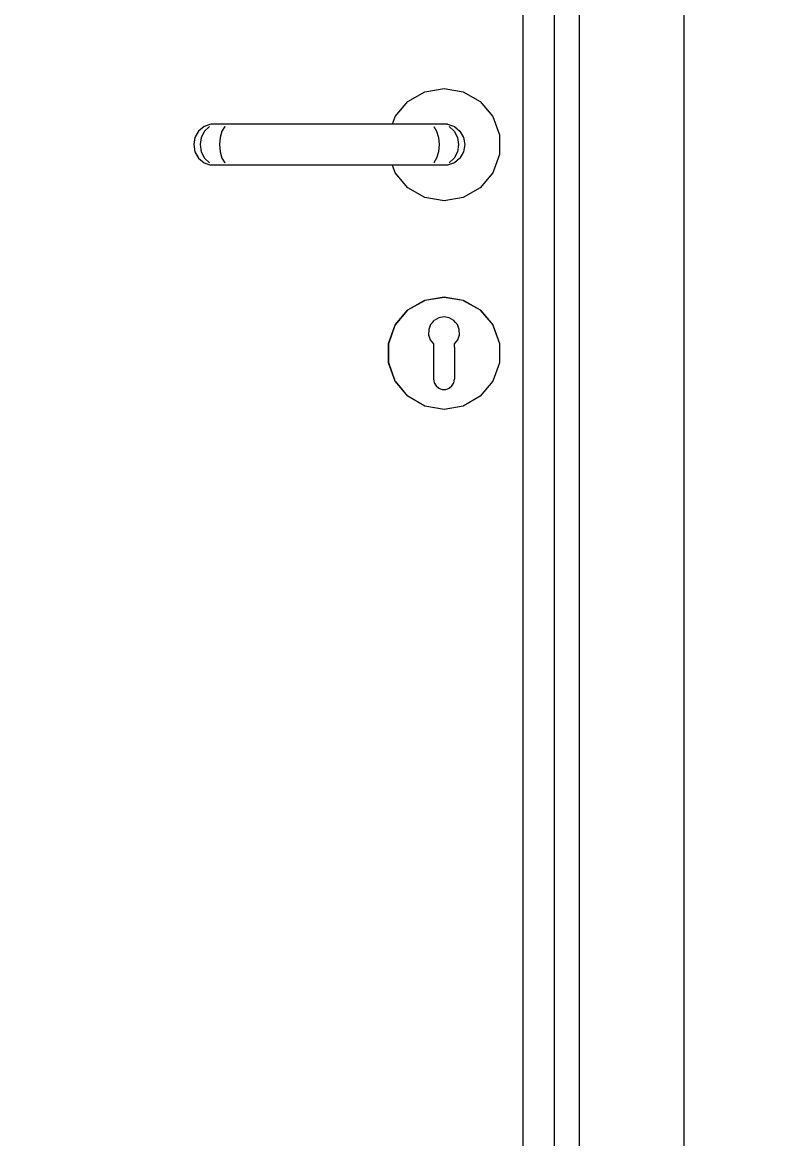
# Model space of a CAD drawing. Header units: millimetres. Extents: x -310 to 171125, y -3027 to 55843.
# Drawn here: x 130205 to 130565, y 15619 to 16154 of the extents above; entities that cross this region are included whole.
import ezdxf

# ---------------------------------------------------------------- set-up
doc = ezdxf.new("R2010")
doc.units = ezdxf.units.MM
doc.header["$MEASUREMENT"] = 0
doc.set_wipeout_variables(frame=1)
doc.linetypes.add('Wipeout_Contour', pattern=[1000, 0, -1000])
doc.layers.add('Dimensioning - General', color=7, linetype='Continuous')
doc.layers.add('Structural - Bearing', color=7, linetype='Continuous')
for name, color, linetype, lineweight, true_color in [('Dimensioning - General_Pen_No__61', 7, 'Continuous', 20, 0x6a6a6a), ('Dimensioning - General_Pen_No__88', 7, 'Continuous', 20, 0xfd4435), ('Structural - Bearing_Pen_No__82', 7, 'Continuous', 20, 0xaaaaaa)]:
    doc.layers.add(name, color=color, linetype=linetype, lineweight=lineweight, true_color=true_color)
doc.layers.get('0').off()
doc.styles.add('GENERATED_STYLE_6', font='calibril.ttf')
doc.dimstyles.new('GENERATED_STYLE__1', dxfattribs={"dimtxt": 195.999997, "dimasz": 106.4, "dimexe": 0.18, "dimexo": 0.0625, "dimgap": 0.09, "dimtad": 1, "dimdec": 0, "dimlfac": 0.1, "dimzin": 0, "dimdsep": 46, "dimtxsty": 'GENERATED_STYLE_6', "dimblk": 'ARROWHEAD_2', "dimblk1": 'ARROWHEAD_2', "dimblk2": 'ARROWHEAD_2', "dimcen": 0.09, "dimse1": 1, "dimse2": 1, "dimclrd": 256, "dimclre": 256, "dimclrt": 256, "dimadec": 0, "dimazin": 0, "dimtfac": 1, "dimtdec": 4, "dimtmove": 0, "dimatfit": 3, "dimfxl": 1, "dimtolj": 1, "dimtzin": 0, "dimarcsym": 0})

# ---------------------------------------------------------------- blocks, each defined once
blk = doc.blocks.new('*D83')
at = {"layer": 'Dimensioning - General_Pen_No__61', "color": 251, "linetype": 'Continuous', "lineweight": 20, "true_color": 0x6a6a6a, "transparency": 16777216}
for p, q in [((134582.88, 17736.02), (134722.88, 17655.19)), ((134757.88, 17695.6), (134547.88, 17695.6)), ((134652.88, 14995.6), (134652.88, 17695.6)), ((134582.88, 15036.02), (134722.88, 14955.19)), ((134757.88, 14995.6), (134547.88, 14995.6))]:
    blk.add_line(p, q, dxfattribs=at)
at = {"layer": 'Dimensioning - General_Pen_No__88', "color": 20, "lineweight": 20, "true_color": 0xfd4435, "transparency": 16777216, "char_height": 196, "attachment_point": 7, "rotation": 90, "style": 'GENERATED_STYLE_6'}
for s, insert in [('\\A1;{\\pql;\\fCalibri Light|b0|i0|c0|p34;20}', (134613.68, 17337.36)), ('\\A1;{\\pql;\\fCalibri Light|b0|i0|c0|p34;270}', (134613.68, 16107.27))]:
    blk.add_mtext(s, dxfattribs=dict(at, insert=insert))
blk = doc.blocks.new('ARROWHEAD_2')
at = {"color": 0, "linetype": 'Continuous', "lineweight": 0}
for p, q in [((-0.3781, -0.655), (0.3781, 0.655)), ((0, 0), (-1, 0))]:
    blk.add_line(p, q, dxfattribs=at)
blk = doc.blocks.new('*D126')
at = {"layer": 'Dimensioning - General_Pen_No__61', "color": 251, "linetype": 'Continuous', "lineweight": 20, "true_color": 0x6a6a6a, "transparency": 16777216}
for p, q in [((135132.88, 17736.02), (135272.88, 17655.19)), ((135307.88, 17695.6), (135097.88, 17695.6)), ((135202.88, 14995.6), (135202.88, 17695.6)), ((135132.88, 15036.02), (135272.88, 14955.19)), ((135307.88, 14995.6), (135097.88, 14995.6))]:
    blk.add_line(p, q, dxfattribs=at)
at = {"layer": 'Dimensioning - General_Pen_No__88', "color": 20, "lineweight": 20, "true_color": 0xfd4435, "transparency": 16777216, "char_height": 196, "attachment_point": 7, "rotation": 90, "style": 'GENERATED_STYLE_6'}
for s, insert in [('\\A1;{\\pql;\\fCalibri Light|b0|i0|c0|p34;20}', (135163.68, 17337.36)), ('\\A1;{\\pql;\\fCalibri Light|b0|i0|c0|p34;270}', (135163.68, 16107.27))]:
    blk.add_mtext(s, dxfattribs=dict(at, insert=insert))
blk = doc.blocks.new('*D155')
at = {"layer": 'Dimensioning - General_Pen_No__61', "color": 251, "linetype": 'Continuous', "lineweight": 20, "true_color": 0x6a6a6a, "transparency": 16777216}
for p, q in [((135682.88, 17936.02), (135822.88, 17855.19)), ((135857.88, 17895.6), (135647.88, 17895.6)), ((135752.88, 14995.6), (135752.88, 17895.6)), ((135682.88, 15036.02), (135822.88, 14955.19)), ((135857.88, 14995.6), (135647.88, 14995.6))]:
    blk.add_line(p, q, dxfattribs=at)
at = {"layer": 'Dimensioning - General_Pen_No__88', "color": 20, "lineweight": 20, "true_color": 0xfd4435, "transparency": 16777216, "insert": (135713.68, 16207.27), "char_height": 196, "attachment_point": 7, "rotation": 90, "style": 'GENERATED_STYLE_6'}
blk.add_mtext('\\A1;{\\pql;\\fCalibri Light|b0|i0|c0|p34;290}', dxfattribs=at)

msp = doc.modelspace()

# ---------------------------------------------------------------- wipeouts: each hides what was drawn before it
at = {"color": 254, "linetype": 'Wipeout_Contour', "lineweight": 0, "ltscale": 525857.341069}
msp.add_wipeout([(130460.21, 15095.6), (130472.21, 15095.6), (130472.21, 17182.6), (130460.21, 17170.6)], dxfattribs=at).dxf.layer = 'Structural - Bearing'
at = {"color": 254, "linetype": 'Wipeout_Contour', "lineweight": 0, "ltscale": 3547772.715397906}
msp.add_wipeout([(130408.94, 16085.76), (130382.5, 16085.76), (130383.83, 16082.1), (130389.85, 16074.92), (130397.97, 16070.23), (130407.21, 16068.6), (130416.44, 16070.23), (130424.56, 16074.92), (130430.59, 16082.1), (130433.8, 16090.92), (130433.8, 16100.29), (130430.59, 16109.1), (130424.56, 16116.29), (130416.44, 16120.98), (130407.21, 16122.6), (130397.97, 16120.98), (130389.85, 16116.29), (130383.83, 16109.1), (130382.5, 16105.45), (130408.94, 16105.45), (130412.21, 16104.26), (130414.87, 16102.03), (130416.6, 16099.02), (130417.21, 16095.6), (130416.6, 16092.18), (130414.87, 16089.18), (130412.21, 16086.94)], dxfattribs=at).dxf.layer = 'Structural - Bearing'
at = {"color": 254, "linetype": 'Wipeout_Contour', "lineweight": 0, "ltscale": 919642.758583}
msp.add_wipeout([(130389.92, 16016.21), (130399.84, 16004.39), (130399.82, 16004.44), (130399.88, 16007), (130400.79, 16009.39), (130401.78, 16010.53), (130398.01, 16020.88)], dxfattribs=at).dxf.layer = 'Structural - Bearing'
at = {"color": 254, "linetype": 'Wipeout_Contour', "lineweight": 0, "ltscale": 656871.131152}
msp.add_wipeout([(130402.21, 15989.65), (130389.92, 15975), (130398.01, 15970.33), (130402.35, 15982.27), (130402.21, 15983.1)], dxfattribs=at).dxf.layer = 'Structural - Bearing'

# ---------------------------------------------------------------- next in the draw order: linework, layer by layer
at = {"layer": 'Structural - Bearing_Pen_No__82', "color": 253, "linetype": 'Continuous', "lineweight": 20, "true_color": 0xaaaaaa}
for p, q in [((130397.97, 16120.98), (130407.21, 16122.6)), ((130407.21, 16122.6), (130416.44, 16120.98)), ((130389.85, 16116.29), (130397.97, 16120.98)), ((130416.44, 16120.98), (130424.56, 16116.29)), ((130383.83, 16109.1), (130389.85, 16116.29)), ((130424.56, 16116.29), (130430.59, 16109.1)), ((130430.59, 16109.1), (130433.8, 16100.29)), ((130433.8, 16100.29), (130433.8, 16090.92)), ((130433.8, 16090.92), (130430.59, 16082.1)), ((130389.85, 16074.92), (130383.83, 16082.1)), ((130430.59, 16082.1), (130424.56, 16074.92)), ((130397.97, 16070.23), (130389.85, 16074.92)), ((130424.56, 16074.92), (130416.44, 16070.23)), ((130407.21, 16068.6), (130397.97, 16070.23)), ((130416.44, 16070.23), (130407.21, 16068.6))]:
    msp.add_line(p, q, dxfattribs=at)

# ---------------------------------------------------------------- next in the draw order: wipeouts: each hides what was drawn before it
at = {"color": 254, "linetype": 'Wipeout_Contour', "lineweight": 0, "ltscale": 525988.499207}
msp.add_wipeout([(130522.21, 15095.6), (130522.21, 17232.6), (130472.21, 17182.6), (130472.21, 15095.6)], dxfattribs=at).dxf.layer = 'Structural - Bearing'
at = {"color": 254, "linetype": 'Wipeout_Contour', "lineweight": 0, "ltscale": 525798.272136}
msp.add_wipeout([(130445.21, 17155.6), (130445.21, 15095.6), (130460.21, 15095.6), (130460.21, 17155.6)], dxfattribs=at).dxf.layer = 'Structural - Bearing'
at = {"color": 254, "linetype": 'Wipeout_Contour', "lineweight": 0, "ltscale": 525600.325444}
msp.add_wipeout([(130408.94, 16105.45), (130406.76, 16105.45), (130409.68, 16104.26), (130412.21, 16104.26)], dxfattribs=at).dxf.layer = 'Structural - Bearing'
at = {"color": 254, "linetype": 'Wipeout_Contour', "lineweight": 0, "ltscale": 525618.738545}
msp.add_wipeout([(130414.16, 16095.6), (130413.62, 16092.18), (130416.6, 16092.18), (130417.21, 16095.6)], dxfattribs=at).dxf.layer = 'Structural - Bearing'
at = {"color": 254, "linetype": 'Wipeout_Contour', "lineweight": 0, "ltscale": 788248.912924}
msp.add_wipeout([(130383.91, 16009.05), (130402.21, 15998.49), (130402.21, 16000), (130400.63, 16002.02), (130399.84, 16004.39), (130389.92, 16016.21)], dxfattribs=at).dxf.layer = 'Structural - Bearing'
at = {"color": 254, "linetype": 'Wipeout_Contour', "lineweight": 0, "ltscale": 525482.458929}
msp.add_wipeout([(130402.21, 15992.72), (130383.91, 15982.15), (130389.92, 15975), (130402.21, 15989.65)], dxfattribs=at).dxf.layer = 'Structural - Bearing'

# ---------------------------------------------------------------- next in the draw order: linework, layer by layer
at = {"layer": 'Structural - Bearing_Pen_No__82', "color": 253, "linetype": 'Continuous', "lineweight": 20, "true_color": 0xaaaaaa}
for p, q in [((130522.21, 17232.6), (130522.21, 15095.6)), ((130472.21, 15095.6), (130472.21, 17182.6)), ((130460.21, 15095.6), (130460.21, 17170.6)), ((130445.21, 15095.6), (130445.21, 17155.6))]:
    msp.add_line(p, q, dxfattribs=at)

# ---------------------------------------------------------------- next in the draw order: wipeouts: each hides what was drawn before it
at = {"color": 254, "linetype": 'Wipeout_Contour', "lineweight": 0, "ltscale": 525610.628886}
msp.add_wipeout([(130409.68, 16104.26), (130412.07, 16102.03), (130414.87, 16102.03), (130412.21, 16104.26)], dxfattribs=at).dxf.layer = 'Structural - Bearing'
at = {"color": 254, "linetype": 'Wipeout_Contour', "lineweight": 0, "ltscale": 525612.782424}
msp.add_wipeout([(130413.62, 16092.18), (130412.07, 16089.18), (130414.87, 16089.18), (130416.6, 16092.18)], dxfattribs=at).dxf.layer = 'Structural - Bearing'
at = {"color": 254, "linetype": 'Wipeout_Contour', "lineweight": 0, "ltscale": 525496.700821}
msp.add_wipeout([(130389.85, 16016.29), (130389.92, 16016.21), (130398.01, 16020.88), (130397.97, 16020.98)], dxfattribs=at).dxf.layer = 'Structural - Bearing'

# ---------------------------------------------------------------- next in the draw order: wipeouts: each hides what was drawn before it
at = {"color": 254, "linetype": 'Wipeout_Contour', "lineweight": 0, "ltscale": 525617.607582}
msp.add_wipeout([(130412.07, 16102.03), (130413.62, 16099.02), (130416.6, 16099.02), (130414.87, 16102.03)], dxfattribs=at).dxf.layer = 'Structural - Bearing'
at = {"color": 254, "linetype": 'Wipeout_Contour', "lineweight": 0, "ltscale": 525603.236201}
msp.add_wipeout([(130412.07, 16089.18), (130409.68, 16086.94), (130412.21, 16086.94), (130414.87, 16089.18)], dxfattribs=at).dxf.layer = 'Structural - Bearing'
at = {"color": 254, "linetype": 'Wipeout_Contour', "lineweight": 0, "ltscale": 788299.130819}
msp.add_wipeout([(130402.46, 16011.33), (130404.69, 16012.59), (130407.21, 16013.03), (130407.21, 16022.5), (130398.01, 16020.88), (130401.78, 16010.53)], dxfattribs=at).dxf.layer = 'Structural - Bearing'

# ---------------------------------------------------------------- next in the draw order: wipeouts: each hides what was drawn before it
at = {"color": 254, "linetype": 'Wipeout_Contour', "lineweight": 0, "ltscale": 525582.287432}
msp.add_wipeout([(130400.61, 16105.45), (130402.3, 16104.26), (130409.68, 16104.26), (130406.76, 16105.45)], dxfattribs=at).dxf.layer = 'Structural - Bearing'
at = {"color": 254, "linetype": 'Wipeout_Contour', "lineweight": 0, "ltscale": 525620.414291}
msp.add_wipeout([(130413.62, 16099.02), (130414.16, 16095.6), (130417.21, 16095.6), (130416.6, 16099.02)], dxfattribs=at).dxf.layer = 'Structural - Bearing'
at = {"color": 254, "linetype": 'Wipeout_Contour', "lineweight": 0, "ltscale": 525591.256788}
msp.add_wipeout([(130412.21, 16086.94), (130409.68, 16086.94), (130406.76, 16085.76), (130408.94, 16085.76)], dxfattribs=at).dxf.layer = 'Structural - Bearing'
at = {"color": 254, "linetype": 'Wipeout_Contour', "lineweight": 0, "ltscale": 525532.62616}
msp.add_wipeout([(130407.21, 16022.6), (130397.97, 16020.98), (130398.01, 16020.88), (130407.21, 16022.5)], dxfattribs=at).dxf.layer = 'Structural - Bearing'
at = {"color": 254, "linetype": 'Wipeout_Contour', "lineweight": 0, "ltscale": 525481.299143}
msp.add_wipeout([(130383.91, 16009.05), (130380.72, 16000.28), (130402.21, 15996.49), (130402.21, 15998.49)], dxfattribs=at).dxf.layer = 'Structural - Bearing'

# ---------------------------------------------------------------- next in the draw order: wipeouts: each hides what was drawn before it
at = {"color": 254, "linetype": 'Wipeout_Contour', "lineweight": 0, "ltscale": 525589.730825}
msp.add_wipeout([(130402.3, 16104.26), (130403.67, 16102.03), (130412.07, 16102.03), (130409.68, 16104.26)], dxfattribs=at).dxf.layer = 'Structural - Bearing'
at = {"color": 254, "linetype": 'Wipeout_Contour', "lineweight": 0, "ltscale": 525594.571957}
msp.add_wipeout([(130414.16, 16095.6), (130404.88, 16095.6), (130404.57, 16092.18), (130413.62, 16092.18)], dxfattribs=at).dxf.layer = 'Structural - Bearing'
at = {"color": 254, "linetype": 'Wipeout_Contour', "lineweight": 0, "ltscale": 788343.83366}
msp.add_wipeout([(130409.73, 16012.59), (130411.95, 16011.33), (130412.64, 16010.53), (130416.41, 16020.88), (130407.21, 16022.5), (130407.21, 16013.03)], dxfattribs=at).dxf.layer = 'Structural - Bearing'
at = {"color": 254, "linetype": 'Wipeout_Contour', "lineweight": 0, "ltscale": 525465.778489}
msp.add_wipeout([(130383.83, 16009.1), (130383.91, 16009.05), (130389.92, 16016.21), (130389.85, 16016.29)], dxfattribs=at).dxf.layer = 'Structural - Bearing'
at = {"color": 254, "linetype": 'Wipeout_Contour', "lineweight": 0, "ltscale": 525476.099608}
msp.add_wipeout([(130380.72, 15990.93), (130383.91, 15982.15), (130402.21, 15992.72), (130402.21, 15994.72)], dxfattribs=at).dxf.layer = 'Structural - Bearing'

# ---------------------------------------------------------------- next in the draw order: linework, layer by layer
at = {"layer": 'Structural - Bearing_Pen_No__82', "color": 253, "linetype": 'Continuous', "lineweight": 20, "true_color": 0xaaaaaa}
for p, q in [((130408.94, 16105.45), (130406.76, 16105.45)), ((130389.85, 16016.29), (130397.97, 16020.98))]:
    msp.add_line(p, q, dxfattribs=at)

# ---------------------------------------------------------------- next in the draw order: wipeouts: each hides what was drawn before it
at = {"color": 254, "linetype": 'Wipeout_Contour', "lineweight": 0, "ltscale": 525594.581136}
msp.add_wipeout([(130412.07, 16102.03), (130403.67, 16102.03), (130404.57, 16099.02), (130413.62, 16099.02)], dxfattribs=at).dxf.layer = 'Structural - Bearing'
at = {"color": 254, "linetype": 'Wipeout_Contour', "lineweight": 0, "ltscale": 525589.755768}
msp.add_wipeout([(130413.62, 16092.18), (130404.57, 16092.18), (130403.67, 16089.18), (130412.07, 16089.18)], dxfattribs=at).dxf.layer = 'Structural - Bearing'
at = {"color": 254, "linetype": 'Wipeout_Contour', "lineweight": 0, "ltscale": 525569.228152}
msp.add_wipeout([(130407.21, 16022.6), (130407.21, 16022.5), (130416.41, 16020.88), (130416.44, 16020.98)], dxfattribs=at).dxf.layer = 'Structural - Bearing'
at = {"color": 254, "linetype": 'Wipeout_Contour', "lineweight": 0, "ltscale": 525475.674848}
msp.add_wipeout([(130380.72, 15990.93), (130402.21, 15994.72), (130402.21, 15996.49), (130380.72, 16000.28)], dxfattribs=at).dxf.layer = 'Structural - Bearing'
at = {"color": 254, "linetype": 'Wipeout_Contour', "lineweight": 0, "ltscale": 1051031.673382392}
msp.add_wipeout([(130402.51, 15981.39), (130402.35, 15982.27), (130398.01, 15970.33), (130407.21, 15968.7), (130407.21, 15978.18), (130406.34, 15978.18), (130404.71, 15978.77), (130403.38, 15979.89)], dxfattribs=at).dxf.layer = 'Structural - Bearing'

# ---------------------------------------------------------------- next in the draw order: linework, layer by layer
at = {"layer": 'Structural - Bearing_Pen_No__82', "color": 253, "linetype": 'Continuous', "lineweight": 20, "true_color": 0xaaaaaa}
for p, q in [((130408.94, 16105.45), (130412.21, 16104.26)), ((130409.68, 16104.26), (130412.07, 16102.03)), ((130412.21, 16104.26), (130414.87, 16102.03)), ((130416.6, 16092.18), (130414.87, 16089.18)), ((130397.97, 16020.98), (130407.21, 16022.6))]:
    msp.add_line(p, q, dxfattribs=at)

# ---------------------------------------------------------------- next in the draw order: wipeouts: each hides what was drawn before it
at = {"color": 254, "linetype": 'Wipeout_Contour', "lineweight": 0, "ltscale": 525551.380071}
msp.add_wipeout([(130392.44, 16105.45), (130392.87, 16104.26), (130402.3, 16104.26), (130400.61, 16105.45)], dxfattribs=at).dxf.layer = 'Structural - Bearing'
at = {"color": 254, "linetype": 'Wipeout_Contour', "lineweight": 0, "ltscale": 525596.247779}
msp.add_wipeout([(130413.62, 16099.02), (130404.57, 16099.02), (130404.88, 16095.6), (130414.16, 16095.6)], dxfattribs=at).dxf.layer = 'Structural - Bearing'
at = {"color": 254, "linetype": 'Wipeout_Contour', "lineweight": 0, "ltscale": 525582.337848}
msp.add_wipeout([(130403.67, 16089.18), (130402.3, 16086.94), (130409.68, 16086.94), (130412.07, 16089.18)], dxfattribs=at).dxf.layer = 'Structural - Bearing'
at = {"color": 254, "linetype": 'Wipeout_Contour', "lineweight": 0, "ltscale": 919765.914992}
msp.add_wipeout([(130413.62, 16009.39), (130414.54, 16007), (130414.6, 16004.44), (130414.58, 16004.39), (130424.5, 16016.21), (130416.41, 16020.88), (130412.64, 16010.53)], dxfattribs=at).dxf.layer = 'Structural - Bearing'
at = {"color": 254, "linetype": 'Wipeout_Contour', "lineweight": 0, "ltscale": 525443.589992}
msp.add_wipeout([(130380.62, 16000.29), (130380.72, 16000.28), (130383.91, 16009.05), (130383.83, 16009.1)], dxfattribs=at).dxf.layer = 'Structural - Bearing'
at = {"color": 254, "linetype": 'Wipeout_Contour', "lineweight": 0, "ltscale": 1051085.530097663}
msp.add_wipeout([(130408.08, 15978.18), (130407.21, 15978.18), (130407.21, 15968.7), (130416.41, 15970.33), (130412.06, 15982.27), (130411.91, 15981.39), (130411.04, 15979.89), (130409.71, 15978.77)], dxfattribs=at).dxf.layer = 'Structural - Bearing'
at = {"color": 254, "linetype": 'Wipeout_Contour', "lineweight": 0, "ltscale": 525474.31298}
msp.add_wipeout([(130397.97, 15970.23), (130398.01, 15970.33), (130389.92, 15975), (130389.85, 15974.92)], dxfattribs=at).dxf.layer = 'Structural - Bearing'

# ---------------------------------------------------------------- next in the draw order: linework, layer by layer
at = {"layer": 'Structural - Bearing_Pen_No__82', "color": 253, "linetype": 'Continuous', "lineweight": 20, "true_color": 0xaaaaaa}
for p, q in [((130412.07, 16102.03), (130413.62, 16099.02)), ((130414.87, 16102.03), (130416.6, 16099.02)), ((130413.62, 16099.02), (130414.16, 16095.6)), ((130414.16, 16095.6), (130413.62, 16092.18)), ((130416.6, 16099.02), (130417.21, 16095.6)), ((130417.21, 16095.6), (130416.6, 16092.18)), ((130383.83, 16009.1), (130389.85, 16016.29))]:
    msp.add_line(p, q, dxfattribs=at)

# ---------------------------------------------------------------- next in the draw order: wipeouts: each hides what was drawn before it
at = {"color": 254, "linetype": 'Wipeout_Contour', "lineweight": 0, "ltscale": 525554.32652}
msp.add_wipeout([(130392.87, 16104.26), (130393.22, 16102.03), (130403.67, 16102.03), (130402.3, 16104.26)], dxfattribs=at).dxf.layer = 'Structural - Bearing'
at = {"color": 254, "linetype": 'Wipeout_Contour', "lineweight": 0, "ltscale": 525554.05798}
msp.add_wipeout([(130393.45, 16092.18), (130404.57, 16092.18), (130404.88, 16095.6), (130393.52, 16095.6)], dxfattribs=at).dxf.layer = 'Structural - Bearing'
at = {"color": 254, "linetype": 'Wipeout_Contour', "lineweight": 0, "ltscale": 525573.218466}
msp.add_wipeout([(130400.61, 16085.76), (130406.76, 16085.76), (130409.68, 16086.94), (130402.3, 16086.94)], dxfattribs=at).dxf.layer = 'Structural - Bearing'
at = {"color": 254, "linetype": 'Wipeout_Contour', "lineweight": 0, "ltscale": 525602.078524}
msp.add_wipeout([(130416.44, 16020.98), (130416.41, 16020.88), (130424.5, 16016.21), (130424.56, 16016.29)], dxfattribs=at).dxf.layer = 'Structural - Bearing'
at = {"color": 254, "linetype": 'Wipeout_Contour', "lineweight": 0, "ltscale": 656955.443096}
msp.add_wipeout([(130424.5, 15975), (130412.21, 15989.65), (130412.21, 15983.1), (130412.06, 15982.27), (130416.41, 15970.33)], dxfattribs=at).dxf.layer = 'Structural - Bearing'
at = {"color": 254, "linetype": 'Wipeout_Contour', "lineweight": 0, "ltscale": 525449.161001}
msp.add_wipeout([(130389.85, 15974.92), (130389.92, 15975), (130383.91, 15982.15), (130383.83, 15982.1)], dxfattribs=at).dxf.layer = 'Structural - Bearing'
at = {"color": 254, "linetype": 'Wipeout_Contour', "lineweight": 0, "ltscale": 525507.169114}
msp.add_wipeout([(130397.97, 15970.23), (130407.21, 15968.6), (130407.21, 15968.7), (130398.01, 15970.33)], dxfattribs=at).dxf.layer = 'Structural - Bearing'

# ---------------------------------------------------------------- next in the draw order: linework, layer by layer
at = {"layer": 'Structural - Bearing_Pen_No__82', "color": 253, "linetype": 'Continuous', "lineweight": 20, "true_color": 0xaaaaaa}
for p, q in [((130406.76, 16105.45), (130400.61, 16105.45)), ((130413.62, 16092.18), (130412.07, 16089.18)), ((130408.94, 16085.76), (130406.76, 16085.76)), ((130412.21, 16086.94), (130408.94, 16085.76)), ((130412.07, 16089.18), (130409.68, 16086.94)), ((130414.87, 16089.18), (130412.21, 16086.94)), ((130407.21, 16022.6), (130416.44, 16020.98)), ((130397.97, 15970.23), (130389.85, 15974.92))]:
    msp.add_line(p, q, dxfattribs=at)

# ---------------------------------------------------------------- next in the draw order: wipeouts: each hides what was drawn before it
at = {"color": 254, "linetype": 'Wipeout_Contour', "lineweight": 0, "ltscale": 525555.839863}
msp.add_wipeout([(130403.67, 16102.03), (130393.22, 16102.03), (130393.45, 16099.02), (130404.57, 16099.02)], dxfattribs=at).dxf.layer = 'Structural - Bearing'
at = {"color": 254, "linetype": 'Wipeout_Contour', "lineweight": 0, "ltscale": 525551.014143}
msp.add_wipeout([(130393.45, 16092.18), (130393.22, 16089.18), (130403.67, 16089.18), (130404.57, 16092.18)], dxfattribs=at).dxf.layer = 'Structural - Bearing'
at = {"color": 254, "linetype": 'Wipeout_Contour', "lineweight": 0, "ltscale": 788379.234447}
msp.add_wipeout([(130413.79, 16002.02), (130412.21, 16000), (130412.21, 15998.49), (130430.5, 16009.05), (130424.5, 16016.21), (130414.58, 16004.39)], dxfattribs=at).dxf.layer = 'Structural - Bearing'
at = {"color": 254, "linetype": 'Wipeout_Contour', "lineweight": 0, "ltscale": 525434.748136}
msp.add_wipeout([(130383.83, 15982.1), (130383.91, 15982.15), (130380.72, 15990.93), (130380.62, 15990.92)], dxfattribs=at).dxf.layer = 'Structural - Bearing'
at = {"color": 254, "linetype": 'Wipeout_Contour', "lineweight": 0, "ltscale": 525543.772818}
msp.add_wipeout([(130416.44, 15970.23), (130416.41, 15970.33), (130407.21, 15968.7), (130407.21, 15968.6)], dxfattribs=at).dxf.layer = 'Structural - Bearing'

# ---------------------------------------------------------------- next in the draw order: linework, layer by layer
at = {"layer": 'Structural - Bearing_Pen_No__82', "color": 253, "linetype": 'Continuous', "lineweight": 20, "true_color": 0xaaaaaa}
for p, q in [((130402.3, 16104.26), (130403.67, 16102.03)), ((130389.85, 15974.92), (130383.83, 15982.1)), ((130407.21, 15968.6), (130397.97, 15970.23))]:
    msp.add_line(p, q, dxfattribs=at)

# ---------------------------------------------------------------- next in the draw order: wipeouts: each hides what was drawn before it
at = {"color": 254, "linetype": 'Wipeout_Contour', "lineweight": 0, "ltscale": 525373.232723}
msp.add_wipeout([(130392.44, 16105.45), (130311.98, 16105.45), (130311.55, 16104.26), (130392.87, 16104.26)], dxfattribs=at).dxf.layer = 'Structural - Bearing'
at = {"color": 254, "linetype": 'Wipeout_Contour', "lineweight": 0, "ltscale": 525555.733931}
msp.add_wipeout([(130393.45, 16099.02), (130393.52, 16095.6), (130404.88, 16095.6), (130404.57, 16099.02)], dxfattribs=at).dxf.layer = 'Structural - Bearing'
at = {"color": 254, "linetype": 'Wipeout_Contour', "lineweight": 0, "ltscale": 525546.933049}
msp.add_wipeout([(130393.22, 16089.18), (130392.87, 16086.94), (130402.3, 16086.94), (130403.67, 16089.18)], dxfattribs=at).dxf.layer = 'Structural - Bearing'
at = {"color": 254, "linetype": 'Wipeout_Contour', "lineweight": 0, "ltscale": 525627.223414}
msp.add_wipeout([(130424.56, 16016.29), (130424.5, 16016.21), (130430.5, 16009.05), (130430.59, 16009.1)], dxfattribs=at).dxf.layer = 'Structural - Bearing'
at = {"color": 254, "linetype": 'Wipeout_Contour', "lineweight": 0, "ltscale": 525432.816713}
msp.add_wipeout([(130380.62, 15990.92), (130380.72, 15990.93), (130380.72, 16000.28), (130380.62, 16000.29)], dxfattribs=at).dxf.layer = 'Structural - Bearing'

# ---------------------------------------------------------------- next in the draw order: linework, layer by layer
at = {"layer": 'Structural - Bearing_Pen_No__82', "color": 253, "linetype": 'Continuous', "lineweight": 20, "true_color": 0xaaaaaa}
for p, q in [((130403.67, 16102.03), (130404.57, 16099.02)), ((130404.57, 16099.02), (130404.88, 16095.6)), ((130404.88, 16095.6), (130404.57, 16092.18)), ((130416.44, 16020.98), (130424.56, 16016.29)), ((130380.62, 16000.29), (130383.83, 16009.1)), ((130380.62, 15990.92), (130380.62, 16000.29)), ((130383.83, 15982.1), (130380.62, 15990.92))]:
    msp.add_line(p, q, dxfattribs=at)

# ---------------------------------------------------------------- next in the draw order: wipeouts: each hides what was drawn before it
at = {"color": 254, "linetype": 'Wipeout_Contour', "lineweight": 0, "ltscale": 525372.394039}
msp.add_wipeout([(130392.87, 16104.26), (130311.55, 16104.26), (130311.2, 16102.03), (130393.22, 16102.03)], dxfattribs=at).dxf.layer = 'Structural - Bearing'
at = {"color": 254, "linetype": 'Wipeout_Contour', "lineweight": 0, "ltscale": 525367.856976}
msp.add_wipeout([(130393.52, 16095.6), (130310.89, 16095.6), (130310.97, 16092.18), (130393.45, 16092.18)], dxfattribs=at).dxf.layer = 'Structural - Bearing'
at = {"color": 254, "linetype": 'Wipeout_Contour', "lineweight": 0, "ltscale": 525542.310574}
msp.add_wipeout([(130392.44, 16085.76), (130400.61, 16085.76), (130402.3, 16086.94), (130392.87, 16086.94)], dxfattribs=at).dxf.layer = 'Structural - Bearing'
at = {"color": 254, "linetype": 'Wipeout_Contour', "lineweight": 0, "ltscale": 525600.278798}
msp.add_wipeout([(130412.21, 15998.49), (130412.21, 15996.49), (130433.7, 16000.28), (130430.5, 16009.05)], dxfattribs=at).dxf.layer = 'Structural - Bearing'

# ---------------------------------------------------------------- next in the draw order: linework, layer by layer
at = {"layer": 'Structural - Bearing_Pen_No__82', "color": 253, "linetype": 'Continuous', "lineweight": 20, "true_color": 0xaaaaaa}
for p, q in [((130382.5, 16105.45), (130383.83, 16109.1)), ((130400.61, 16105.45), (130392.44, 16105.45)), ((130404.57, 16092.18), (130403.67, 16089.18)), ((130406.76, 16085.76), (130400.61, 16085.76)), ((130403.67, 16089.18), (130402.3, 16086.94))]:
    msp.add_line(p, q, dxfattribs=at)

# ---------------------------------------------------------------- next in the draw order: wipeouts: each hides what was drawn before it
at = {"color": 254, "linetype": 'Wipeout_Contour', "lineweight": 0, "ltscale": 525371.109262}
msp.add_wipeout([(130393.22, 16102.03), (130311.2, 16102.03), (130310.97, 16099.02), (130393.45, 16099.02)], dxfattribs=at).dxf.layer = 'Structural - Bearing'
at = {"color": 254, "linetype": 'Wipeout_Contour', "lineweight": 0, "ltscale": 525366.281848}
msp.add_wipeout([(130393.45, 16092.18), (130310.97, 16092.18), (130311.2, 16089.18), (130393.22, 16089.18)], dxfattribs=at).dxf.layer = 'Structural - Bearing'
at = {"color": 254, "linetype": 'Wipeout_Contour', "lineweight": 0, "ltscale": 525641.631167}
msp.add_wipeout([(130430.59, 16009.1), (130430.5, 16009.05), (130433.7, 16000.28), (130433.8, 16000.29)], dxfattribs=at).dxf.layer = 'Structural - Bearing'

# ---------------------------------------------------------------- next in the draw order: linework, layer by layer
at = {"layer": 'Structural - Bearing_Pen_No__82', "color": 253, "linetype": 'Continuous', "lineweight": 20, "true_color": 0xaaaaaa}
msp.add_line((130424.56, 16016.29), (130430.59, 16009.1), dxfattribs=at)

# ---------------------------------------------------------------- next in the draw order: wipeouts: each hides what was drawn before it
at = {"color": 254, "linetype": 'Wipeout_Contour', "lineweight": 0, "ltscale": 525195.085682}
msp.add_wipeout([(130311.98, 16105.45), (130303.81, 16105.45), (130302.12, 16104.26), (130311.55, 16104.26)], dxfattribs=at).dxf.layer = 'Structural - Bearing'
at = {"color": 254, "linetype": 'Wipeout_Contour', "lineweight": 0, "ltscale": 525369.533519}
msp.add_wipeout([(130393.45, 16099.02), (130310.97, 16099.02), (130310.89, 16095.6), (130393.52, 16095.6)], dxfattribs=at).dxf.layer = 'Structural - Bearing'
at = {"color": 254, "linetype": 'Wipeout_Contour', "lineweight": 0, "ltscale": 525364.998011}
msp.add_wipeout([(130393.22, 16089.18), (130311.2, 16089.18), (130311.55, 16086.94), (130392.87, 16086.94)], dxfattribs=at).dxf.layer = 'Structural - Bearing'
at = {"color": 254, "linetype": 'Wipeout_Contour', "lineweight": 0, "ltscale": 525600.703158}
msp.add_wipeout([(130412.21, 15996.49), (130412.21, 15994.72), (130433.7, 15990.93), (130433.7, 16000.28)], dxfattribs=at).dxf.layer = 'Structural - Bearing'

# ---------------------------------------------------------------- next in the draw order: wipeouts: each hides what was drawn before it
at = {"color": 254, "linetype": 'Wipeout_Contour', "lineweight": 0, "ltscale": 525190.461865}
msp.add_wipeout([(130311.55, 16104.26), (130302.12, 16104.26), (130300.74, 16102.03), (130311.2, 16102.03)], dxfattribs=at).dxf.layer = 'Structural - Bearing'
at = {"color": 254, "linetype": 'Wipeout_Contour', "lineweight": 0, "ltscale": 525181.656383}
msp.add_wipeout([(130310.89, 16095.6), (130299.53, 16095.6), (130299.84, 16092.18), (130310.97, 16092.18)], dxfattribs=at).dxf.layer = 'Structural - Bearing'
at = {"color": 254, "linetype": 'Wipeout_Contour', "lineweight": 0, "ltscale": 525364.160152}
msp.add_wipeout([(130392.87, 16086.94), (130311.55, 16086.94), (130311.98, 16085.76), (130392.44, 16085.76)], dxfattribs=at).dxf.layer = 'Structural - Bearing'
at = {"color": 254, "linetype": 'Wipeout_Contour', "lineweight": 0, "ltscale": 525595.08091}
msp.add_wipeout([(130412.21, 15994.72), (130412.21, 15992.72), (130430.5, 15982.15), (130433.7, 15990.93)], dxfattribs=at).dxf.layer = 'Structural - Bearing'

# ---------------------------------------------------------------- next in the draw order: linework, layer by layer
at = {"layer": 'Structural - Bearing_Pen_No__82', "color": 253, "linetype": 'Continuous', "lineweight": 20, "true_color": 0xaaaaaa}
for p, q in [((130392.44, 16105.45), (130311.98, 16105.45)), ((130383.83, 16082.1), (130382.5, 16085.76)), ((130400.61, 16085.76), (130392.44, 16085.76))]:
    msp.add_line(p, q, dxfattribs=at)

# ---------------------------------------------------------------- next in the draw order: wipeouts: each hides what was drawn before it
at = {"color": 254, "linetype": 'Wipeout_Contour', "lineweight": 0, "ltscale": 525186.379027}
msp.add_wipeout([(130311.2, 16102.03), (130300.74, 16102.03), (130299.84, 16099.02), (130310.97, 16099.02)], dxfattribs=at).dxf.layer = 'Structural - Bearing'
at = {"color": 254, "linetype": 'Wipeout_Contour', "lineweight": 0, "ltscale": 525181.549918}
msp.add_wipeout([(130310.97, 16092.18), (130299.84, 16092.18), (130300.74, 16089.18), (130311.2, 16089.18)], dxfattribs=at).dxf.layer = 'Structural - Bearing'
at = {"color": 254, "linetype": 'Wipeout_Contour', "lineweight": 0, "ltscale": 525643.561831}
msp.add_wipeout([(130433.8, 16000.29), (130433.7, 16000.28), (130433.7, 15990.93), (130433.8, 15990.92)], dxfattribs=at).dxf.layer = 'Structural - Bearing'
at = {"color": 254, "linetype": 'Wipeout_Contour', "lineweight": 0, "ltscale": 525583.533325}
msp.add_wipeout([(130412.21, 15992.72), (130412.21, 15989.65), (130424.5, 15975), (130430.5, 15982.15)], dxfattribs=at).dxf.layer = 'Structural - Bearing'

# ---------------------------------------------------------------- next in the draw order: linework, layer by layer
at = {"layer": 'Structural - Bearing_Pen_No__82', "color": 253, "linetype": 'Continuous', "lineweight": 20, "true_color": 0xaaaaaa}
msp.add_line((130430.59, 16009.1), (130433.8, 16000.29), dxfattribs=at)

# ---------------------------------------------------------------- next in the draw order: wipeouts: each hides what was drawn before it
at = {"color": 254, "linetype": 'Wipeout_Contour', "lineweight": 0, "ltscale": 525164.178678}
msp.add_wipeout([(130297.66, 16105.45), (130294.73, 16104.26), (130302.12, 16104.26), (130303.81, 16105.45)], dxfattribs=at).dxf.layer = 'Structural - Bearing'
at = {"color": 254, "linetype": 'Wipeout_Contour', "lineweight": 0, "ltscale": 525183.33352}
msp.add_wipeout([(130310.97, 16099.02), (130299.84, 16099.02), (130299.53, 16095.6), (130310.89, 16095.6)], dxfattribs=at).dxf.layer = 'Structural - Bearing'
at = {"color": 254, "linetype": 'Wipeout_Contour', "lineweight": 0, "ltscale": 525183.06328}
msp.add_wipeout([(130311.2, 16089.18), (130300.74, 16089.18), (130302.12, 16086.94), (130311.55, 16086.94)], dxfattribs=at).dxf.layer = 'Structural - Bearing'
at = {"color": 254, "linetype": 'Wipeout_Contour', "lineweight": 0, "ltscale": 3284616.097954514}
msp.add_wipeout([(130399.88, 16007), (130399.82, 16004.44), (130400.63, 16002.02), (130402.21, 16000), (130402.21, 15983.1), (130402.51, 15981.39), (130403.38, 15979.89), (130404.71, 15978.77), (130406.34, 15978.18), (130408.08, 15978.18), (130409.71, 15978.77), (130411.04, 15979.89), (130411.91, 15981.39), (130412.21, 15983.1), (130412.21, 16000), (130413.79, 16002.02), (130414.6, 16004.44), (130414.54, 16007), (130413.62, 16009.39), (130411.95, 16011.33), (130409.73, 16012.59), (130407.21, 16013.03), (130404.69, 16012.59), (130402.46, 16011.33), (130400.79, 16009.39)], dxfattribs=at).dxf.layer = 'Structural - Bearing'
at = {"color": 254, "linetype": 'Wipeout_Contour', "lineweight": 0, "ltscale": 525632.792542}
msp.add_wipeout([(130433.8, 15990.92), (130433.7, 15990.93), (130430.5, 15982.15), (130430.59, 15982.1)], dxfattribs=at).dxf.layer = 'Structural - Bearing'
at = {"color": 254, "linetype": 'Wipeout_Contour', "lineweight": 0, "ltscale": 525579.695036}
msp.add_wipeout([(130424.56, 15974.92), (130424.5, 15975), (130416.41, 15970.33), (130416.44, 15970.23)], dxfattribs=at).dxf.layer = 'Structural - Bearing'

# ---------------------------------------------------------------- next in the draw order: linework, layer by layer
at = {"layer": 'Structural - Bearing_Pen_No__82', "color": 253, "linetype": 'Continuous', "lineweight": 20, "true_color": 0xaaaaaa}
for p, q in [((130401.78, 16010.53), (130400.79, 16009.39)), ((130401.78, 16010.53), (130402.46, 16011.33)), ((130404.69, 16012.59), (130402.46, 16011.33)), ((130407.21, 16013.03), (130404.69, 16012.59)), ((130409.73, 16012.59), (130407.21, 16013.03)), ((130411.95, 16011.33), (130409.73, 16012.59)), ((130412.64, 16010.53), (130411.95, 16011.33)), ((130412.64, 16010.53), (130413.62, 16009.39)), ((130399.88, 16007), (130399.82, 16004.44)), ((130399.84, 16004.39), (130400.63, 16002.02)), ((130400.79, 16009.39), (130399.88, 16007)), ((130414.54, 16007), (130413.62, 16009.39)), ((130413.79, 16002.02), (130414.58, 16004.39)), ((130414.6, 16004.44), (130414.54, 16007)), ((130400.63, 16002.02), (130402.21, 16000)), ((130402.21, 16000), (130402.21, 15998.49)), ((130412.21, 16000), (130413.79, 16002.02)), ((130412.21, 15998.49), (130412.21, 16000)), ((130433.8, 16000.29), (130433.8, 15990.92)), ((130402.21, 15998.49), (130402.21, 15996.49)), ((130402.21, 15996.49), (130402.21, 15994.72)), ((130402.21, 15994.72), (130402.21, 15992.72)), ((130412.21, 15998.49), (130412.21, 15996.49)), ((130412.21, 15996.49), (130412.21, 15994.72)), ((130412.21, 15994.72), (130412.21, 15992.72)), ((130402.21, 15992.72), (130402.21, 15989.65)), ((130402.21, 15989.65), (130402.21, 15983.1)), ((130412.21, 15992.72), (130412.21, 15989.65)), ((130412.21, 15989.65), (130412.21, 15983.1)), ((130402.21, 15983.1), (130402.35, 15982.27)), ((130412.06, 15982.27), (130412.21, 15983.1)), ((130402.35, 15982.27), (130402.51, 15981.39)), ((130402.51, 15981.39), (130403.38, 15979.89)), ((130403.38, 15979.89), (130404.71, 15978.77)), ((130404.71, 15978.77), (130406.34, 15978.18)), ((130406.34, 15978.18), (130407.21, 15978.18)), ((130407.21, 15978.18), (130408.08, 15978.18)), ((130408.08, 15978.18), (130409.71, 15978.77)), ((130409.71, 15978.77), (130411.04, 15979.89)), ((130411.04, 15979.89), (130411.91, 15981.39)), ((130411.91, 15981.39), (130412.06, 15982.27)), ((130416.44, 15970.23), (130407.21, 15968.6))]:
    msp.add_line(p, q, dxfattribs=at)

# ---------------------------------------------------------------- next in the draw order: wipeouts: each hides what was drawn before it
at = {"color": 254, "linetype": 'Wipeout_Contour', "lineweight": 0, "ltscale": 525155.058008}
msp.add_wipeout([(130292.35, 16102.03), (130300.74, 16102.03), (130302.12, 16104.26), (130294.73, 16104.26)], dxfattribs=at).dxf.layer = 'Structural - Bearing'
at = {"color": 254, "linetype": 'Wipeout_Contour', "lineweight": 0, "ltscale": 525141.142853}
msp.add_wipeout([(130299.53, 16095.6), (130290.25, 16095.6), (130290.79, 16092.18), (130299.84, 16092.18)], dxfattribs=at).dxf.layer = 'Structural - Bearing'
at = {"color": 254, "linetype": 'Wipeout_Contour', "lineweight": 0, "ltscale": 525186.010036}
msp.add_wipeout([(130311.55, 16086.94), (130302.12, 16086.94), (130303.81, 16085.76), (130311.98, 16085.76)], dxfattribs=at).dxf.layer = 'Structural - Bearing'
at = {"color": 254, "linetype": 'Wipeout_Contour', "lineweight": 0, "ltscale": 525610.610876}
msp.add_wipeout([(130430.59, 15982.1), (130430.5, 15982.15), (130424.5, 15975), (130424.56, 15974.92)], dxfattribs=at).dxf.layer = 'Structural - Bearing'

# ---------------------------------------------------------------- next in the draw order: linework, layer by layer
at = {"layer": 'Structural - Bearing_Pen_No__82', "color": 253, "linetype": 'Continuous', "lineweight": 20, "true_color": 0xaaaaaa}
for p, q in [((130311.98, 16105.45), (130303.81, 16105.45)), ((130392.44, 16085.76), (130311.98, 16085.76)), ((130433.8, 15990.92), (130430.59, 15982.1)), ((130430.59, 15982.1), (130424.56, 15974.92)), ((130424.56, 15974.92), (130416.44, 15970.23))]:
    msp.add_line(p, q, dxfattribs=at)

# ---------------------------------------------------------------- next in the draw order: wipeouts: each hides what was drawn before it
at = {"color": 254, "linetype": 'Wipeout_Contour', "lineweight": 0, "ltscale": 525147.63821}
msp.add_wipeout([(130300.74, 16102.03), (130292.35, 16102.03), (130290.79, 16099.02), (130299.84, 16099.02)], dxfattribs=at).dxf.layer = 'Structural - Bearing'
at = {"color": 254, "linetype": 'Wipeout_Contour', "lineweight": 0, "ltscale": 525142.808748}
msp.add_wipeout([(130299.84, 16092.18), (130290.79, 16092.18), (130292.35, 16089.18), (130300.74, 16089.18)], dxfattribs=at).dxf.layer = 'Structural - Bearing'

# ---------------------------------------------------------------- next in the draw order: linework, layer by layer
at = {"layer": 'Structural - Bearing_Pen_No__82', "color": 253, "linetype": 'Continuous', "lineweight": 20, "true_color": 0xaaaaaa}
msp.add_line((130302.12, 16104.26), (130300.74, 16102.03), dxfattribs=at)

# ---------------------------------------------------------------- next in the draw order: wipeouts: each hides what was drawn before it
at = {"color": 254, "linetype": 'Wipeout_Contour', "lineweight": 0, "ltscale": 525146.140899}
msp.add_wipeout([(130297.66, 16105.45), (130295.47, 16105.45), (130292.21, 16104.26), (130294.73, 16104.26)], dxfattribs=at).dxf.layer = 'Structural - Bearing'
at = {"color": 254, "linetype": 'Wipeout_Contour', "lineweight": 0, "ltscale": 525142.820117}
msp.add_wipeout([(130299.84, 16099.02), (130290.79, 16099.02), (130290.25, 16095.6), (130299.53, 16095.6)], dxfattribs=at).dxf.layer = 'Structural - Bearing'
at = {"color": 254, "linetype": 'Wipeout_Contour', "lineweight": 0, "ltscale": 525147.658927}
msp.add_wipeout([(130292.35, 16089.18), (130294.73, 16086.94), (130302.12, 16086.94), (130300.74, 16089.18)], dxfattribs=at).dxf.layer = 'Structural - Bearing'

# ---------------------------------------------------------------- next in the draw order: linework, layer by layer
at = {"layer": 'Structural - Bearing_Pen_No__82', "color": 253, "linetype": 'Continuous', "lineweight": 20, "true_color": 0xaaaaaa}
for p, q in [((130303.81, 16105.45), (130297.66, 16105.45)), ((130300.74, 16102.03), (130299.84, 16099.02)), ((130299.84, 16099.02), (130299.53, 16095.6)), ((130299.53, 16095.6), (130299.84, 16092.18))]:
    msp.add_line(p, q, dxfattribs=at)

# ---------------------------------------------------------------- next in the draw order: wipeouts: each hides what was drawn before it
at = {"color": 254, "linetype": 'Wipeout_Contour', "lineweight": 0, "ltscale": 525134.160228}
msp.add_wipeout([(130289.55, 16102.03), (130292.35, 16102.03), (130294.73, 16104.26), (130292.21, 16104.26)], dxfattribs=at).dxf.layer = 'Structural - Bearing'
at = {"color": 254, "linetype": 'Wipeout_Contour', "lineweight": 0, "ltscale": 525116.976603}
msp.add_wipeout([(130287.21, 16095.6), (130287.81, 16092.18), (130290.79, 16092.18), (130290.25, 16095.6)], dxfattribs=at).dxf.layer = 'Structural - Bearing'
at = {"color": 254, "linetype": 'Wipeout_Contour', "lineweight": 0, "ltscale": 525155.102501}
msp.add_wipeout([(130294.73, 16086.94), (130297.66, 16085.76), (130303.81, 16085.76), (130302.12, 16086.94)], dxfattribs=at).dxf.layer = 'Structural - Bearing'

# ---------------------------------------------------------------- next in the draw order: linework, layer by layer
at = {"layer": 'Structural - Bearing_Pen_No__82', "color": 253, "linetype": 'Continuous', "lineweight": 20, "true_color": 0xaaaaaa}
for p, q in [((130297.66, 16105.45), (130295.47, 16105.45)), ((130300.74, 16089.18), (130302.12, 16086.94)), ((130311.98, 16085.76), (130303.81, 16085.76))]:
    msp.add_line(p, q, dxfattribs=at)

# ---------------------------------------------------------------- next in the draw order: wipeouts: each hides what was drawn before it
at = {"color": 254, "linetype": 'Wipeout_Contour', "lineweight": 0, "ltscale": 525124.612083}
msp.add_wipeout([(130287.81, 16099.02), (130290.79, 16099.02), (130292.35, 16102.03), (130289.55, 16102.03)], dxfattribs=at).dxf.layer = 'Structural - Bearing'
at = {"color": 254, "linetype": 'Wipeout_Contour', "lineweight": 0, "ltscale": 525119.782411}
msp.add_wipeout([(130287.81, 16092.18), (130289.55, 16089.18), (130292.35, 16089.18), (130290.79, 16092.18)], dxfattribs=at).dxf.layer = 'Structural - Bearing'

# ---------------------------------------------------------------- next in the draw order: linework, layer by layer
at = {"layer": 'Structural - Bearing_Pen_No__82', "color": 253, "linetype": 'Continuous', "lineweight": 20, "true_color": 0xaaaaaa}
for p, q in [((130292.21, 16104.26), (130289.55, 16102.03)), ((130295.47, 16105.45), (130292.21, 16104.26)), ((130294.73, 16104.26), (130292.35, 16102.03))]:
    msp.add_line(p, q, dxfattribs=at)

# ---------------------------------------------------------------- next in the draw order: wipeouts: each hides what was drawn before it
at = {"color": 254, "linetype": 'Wipeout_Contour', "lineweight": 0, "ltscale": 525118.653943}
msp.add_wipeout([(130287.81, 16099.02), (130287.21, 16095.6), (130290.25, 16095.6), (130290.79, 16099.02)], dxfattribs=at).dxf.layer = 'Structural - Bearing'
at = {"color": 254, "linetype": 'Wipeout_Contour', "lineweight": 0, "ltscale": 525126.760855}
msp.add_wipeout([(130289.55, 16089.18), (130292.21, 16086.94), (130294.73, 16086.94), (130292.35, 16089.18)], dxfattribs=at).dxf.layer = 'Structural - Bearing'

# ---------------------------------------------------------------- next in the draw order: linework, layer by layer
at = {"layer": 'Structural - Bearing_Pen_No__82', "color": 253, "linetype": 'Continuous', "lineweight": 20, "true_color": 0xaaaaaa}
for p, q in [((130289.55, 16102.03), (130287.81, 16099.02)), ((130292.35, 16102.03), (130290.79, 16099.02)), ((130287.81, 16099.02), (130287.21, 16095.6)), ((130287.21, 16095.6), (130287.81, 16092.18)), ((130290.79, 16099.02), (130290.25, 16095.6)), ((130290.25, 16095.6), (130290.79, 16092.18))]:
    msp.add_line(p, q, dxfattribs=at)

# ---------------------------------------------------------------- next in the draw order: wipeouts: each hides what was drawn before it
at = {"color": 254, "linetype": 'Wipeout_Contour', "lineweight": 0, "ltscale": 525137.064411}
msp.add_wipeout([(130294.73, 16086.94), (130292.21, 16086.94), (130295.47, 16085.76), (130297.66, 16085.76)], dxfattribs=at).dxf.layer = 'Structural - Bearing'

# ---------------------------------------------------------------- next in the draw order: linework, layer by layer
at = {"layer": 'Structural - Bearing_Pen_No__82', "color": 253, "linetype": 'Continuous', "lineweight": 20, "true_color": 0xaaaaaa}
for p, q in [((130287.81, 16092.18), (130289.55, 16089.18)), ((130290.79, 16092.18), (130292.35, 16089.18)), ((130299.84, 16092.18), (130300.74, 16089.18)), ((130289.55, 16089.18), (130292.21, 16086.94)), ((130292.21, 16086.94), (130295.47, 16085.76)), ((130292.35, 16089.18), (130294.73, 16086.94)), ((130297.66, 16085.76), (130295.47, 16085.76)), ((130303.81, 16085.76), (130297.66, 16085.76))]:
    msp.add_line(p, q, dxfattribs=at)

# ---------------------------------------------------------------- next in the draw order: dimensions: what is measured, and where the dimension line sits
at = {"layer": 'Dimensioning - General', "color": 251, "linetype": 'Continuous', "lineweight": 20, "true_color": 0x6a6a6a}
for base, p1, p2, picture, middle in [((135752.88, 17895.6), (109593.21, 14995.6), (109614.29, 17895.6), '*D155', (135615.68, 16431.4)), ((135202.88, 17695.6), (107191.38, 14995.6), (107128.13, 17695.6), '*D126', (135065.68, 16331.4)), ((134652.88, 17695.6), (107257.52, 14995.6), (107279.83, 17695.6), '*D83', (134515.68, 16331.4))]:
    dim = msp.add_linear_dim(base=base, p1=p1, p2=p2, angle=90, dimstyle='GENERATED_STYLE__1', dxfattribs=at)
    dim.commit()
    dim.dimension.update_dxf_attribs({"geometry": picture, "text_midpoint": middle, "dimtype": 160, "text_rotation": 90})

doc.saveas('drawing.dxf')
